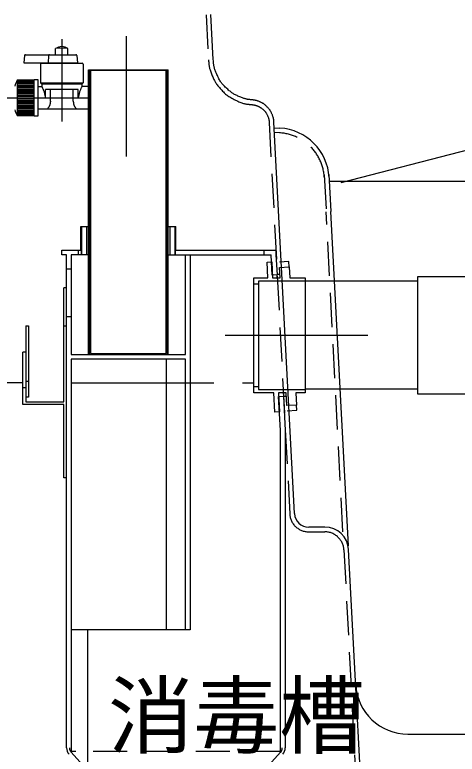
# Model space of a CAD drawing. Units: millimetres, scale not verified. Extents: x -23133 to 8910, y -6308 to 6308.
# Drawn here: x -3657 to -3192, y -2593 to -1814 of the extents above; entities that cross this region are included whole.
import ezdxf
from ezdxf.enums import TextEntityAlignment as Align

# ---------------------------------------------------------------- set-up
doc = ezdxf.new("R2010")
doc.units = ezdxf.units.MM
doc.header["$LTSCALE"] = 30
for name, pattern in [('CHAIN1', [8, 5, -1, 1, -1]), ('DASHED1', [1.8, 1.2, -0.6]), ('DOUBLE_CHAIN1', [8.8, 5, -1, 0.6, -0.6, 0.6, -1])]:
    doc.linetypes.add(name, pattern=pattern)
for name, color, linetype, lineweight in [('0-0_0E', 3, 'Continuous', 25), ('0-1_空気管', 3, 'Continuous', 25), ('0-2_09', 3, 'Continuous', 25), ('0-3_躯体', 3, 'Continuous', 25), ('0-4_製作', 3, 'Continuous', 25), ('0-5_機器', 2, 'Continuous', 25), ('0-6_文字', 3, 'Continuous', 25), ('0-A_水管', 3, 'Continuous', 25), ('0-B_0A', 3, 'Continuous', 25), ('0-D_07', 3, 'Continuous', 25)]:
    doc.layers.add(name, color=color, linetype=linetype, lineweight=lineweight)
doc.styles.add('ＭＳ ゴシック', font='')
doc.styles.get('ＭＳ ゴシック').set_extended_font_data('MS Gothic')

msp = doc.modelspace()

# ---------------------------------------------------------------- linework, layer by layer
at = {"layer": '0-0_0E'}
for p, q in [((-3178.58, -1956.16), (-3314.26, -1991.4)), ((-3326.83, -1982.59), (-3324.79, -2021.5)), ((-2622.12, -1989.93), (-3326.45, -1989.93)), ((-3351.92, -2094.72), (-3233.79, -2094.72)), ((-3233.79, -2208.72), (-3351.92, -2208.72)), ((-3243.75, -2571.93), (-2851.44, -2571.93))]:
    msp.add_line(p, q, dxfattribs=at)
at = {"layer": '0-0_0E', "linetype": 'DASHED1'}
msp.add_line((-3331.82, -1982.86), (-3329.78, -2021.76), dxfattribs=at)
at = {"layer": '0-0_0E'}
msp.add_lwpolyline([(-3180.02, -2090.43), (-3233.79, -2090.43), (-3233.79, -2213.43), (-3173.57, -2213.43)], dxfattribs=at)
msp.add_arc((-3243.75, -2516.93), 55, 183, 270, dxfattribs=at)
at = {"layer": '0-1_空気管', "linetype": 'DOUBLE_CHAIN1'}
msp.add_line((-3648.9, -2201.93), (-5836.93, -2201.93), dxfattribs=at)
at = {"layer": '0-2_09'}
for p, q in [((-3448.52, -1861.55), (-3451.16, -1814.14)), ((-3326.83, -1982.59), (-3324.79, -2021.5)), ((-3306.34, -2373.57), (-3324.79, -2021.5)), ((-3331.09, -2353.93), (-3348.14, -2353.93))]:
    msp.add_line(p, q, dxfattribs=at)
at = {"layer": '0-2_09', "linetype": 'DASHED1'}
for p, q in [((-3456.15, -1814.41), (-3453.51, -1861.81)), ((-3403.04, -1910.07), (-3402.61, -1910.23)), ((-3393.29, -1917.33), (-3393.06, -1917.67)), ((-3389.7, -1927.88), (-3368.11, -2339.98)), ((-3348.14, -2358.93), (-3331.09, -2358.93)), ((-3311.12, -2377.88), (-3291.15, -2758.93))]:
    msp.add_line(p, q, dxfattribs=at)
at = {"layer": '0-2_09'}
for points in [[(-3453.51, -1861.81), (-3453.47, -1862.72), (-3453.45, -1863.1), (-3453.42, -1863.55), (-3453.39, -1864.07), (-3453.35, -1864.64), (-3453.3, -1865.26), (-3453.24, -1865.9), (-3453.16, -1866.57), (-3453.08, -1867.24), (-3452.98, -1867.92), (-3452.86, -1868.6), (-3452.73, -1869.3), (-3452.56, -1870.03), (-3452.37, -1870.8), (-3452.15, -1871.61), (-3451.88, -1872.47), (-3451.58, -1873.41), (-3451.23, -1874.41), (-3450.85, -1875.46), (-3450.44, -1876.56), (-3450.01, -1877.66), (-3449.56, -1878.76), (-3449.11, -1879.84), (-3448.66, -1880.87), (-3448.23, -1881.83), (-3447.81, -1882.72), (-3447.39, -1883.54), (-3446.97, -1884.32), (-3446.54, -1885.07), (-3446.07, -1885.81), (-3445.56, -1886.56)], [(-3445.27, -1876.11), (-3445.74, -1875), (-3446.17, -1873.95), (-3446.55, -1872.96), (-3446.87, -1872.05), (-3447.15, -1871.18), (-3447.39, -1870.37), (-3447.59, -1869.59), (-3447.76, -1868.84), (-3447.9, -1868.11), (-3448.02, -1867.38), (-3448.12, -1866.66), (-3448.21, -1865.95), (-3448.28, -1865.25), (-3448.34, -1864.6), (-3448.38, -1863.98), (-3448.42, -1863.42), (-3448.45, -1862.94), (-3448.52, -1861.55)], [(-3438.81, -1887.46), (-3439.39, -1886.76), (-3439.94, -1886.04), (-3440.46, -1885.3), (-3440.97, -1884.52), (-3441.48, -1883.68), (-3442.01, -1882.76), (-3442.55, -1881.76), (-3443.1, -1880.69), (-3443.66, -1879.56), (-3444.22, -1878.41), (-3444.76, -1877.26), (-3445.27, -1876.11)], [(-3445.56, -1886.56), (-3445, -1887.34), (-3444.38, -1888.17), (-3443.68, -1889.07), (-3442.92, -1890.01), (-3442.12, -1890.99), (-3441.28, -1891.98), (-3440.42, -1892.97), (-3439.56, -1893.93), (-3438.71, -1894.85), (-3437.89, -1895.71), (-3437.1, -1896.5), (-3436.33, -1897.22), (-3435.57, -1897.89), (-3434.8, -1898.53), (-3434, -1899.14), (-3433.15, -1899.73), (-3432.23, -1900.33), (-3431.23, -1900.95), (-3430.14, -1901.59), (-3428.97, -1902.25), (-3427.75, -1902.92), (-3426.5, -1903.58), (-3425.23, -1904.22), (-3423.98, -1904.83), (-3422.77, -1905.4), (-3421.61, -1905.92), (-3420.53, -1906.38), (-3419.53, -1906.77), (-3418.58, -1907.12), (-3417.68, -1907.41), (-3416.83, -1907.66), (-3416, -1907.88), (-3415.19, -1908.07), (-3414.39, -1908.23), (-3413.59, -1908.37), (-3412.8, -1908.49), (-3412.04, -1908.59), (-3411.31, -1908.68), (-3410.63, -1908.76)], [(-3409.53, -1903.84), (-3410.04, -1903.79), (-3410.59, -1903.72), (-3411.17, -1903.65), (-3411.77, -1903.56), (-3412.37, -1903.46), (-3412.97, -1903.35), (-3413.58, -1903.23), (-3414.21, -1903.08), (-3414.86, -1902.91), (-3415.54, -1902.72), (-3416.27, -1902.49), (-3417.04, -1902.22), (-3417.87, -1901.92), (-3418.76, -1901.58), (-3419.7, -1901.2), (-3420.66, -1900.8), (-3421.65, -1900.37), (-3422.62, -1899.94), (-3423.57, -1899.5), (-3424.49, -1899.07), (-3425.34, -1898.64), (-3426.13, -1898.24), (-3426.85, -1897.84), (-3427.54, -1897.44), (-3428.2, -1897.02), (-3428.85, -1896.58), (-3429.51, -1896.1), (-3430.2, -1895.57), (-3430.92, -1894.98), (-3431.71, -1894.33), (-3432.53, -1893.62), (-3433.39, -1892.86), (-3434.25, -1892.07), (-3435.11, -1891.27), (-3435.95, -1890.47), (-3436.75, -1889.67), (-3437.5, -1888.91), (-3438.18, -1888.17), (-3438.81, -1887.46)], [(-3392.69, -1910.61), (-3393.19, -1910.14), (-3393.67, -1909.7), (-3394.14, -1909.29), (-3394.58, -1908.92), (-3395, -1908.58), (-3395.41, -1908.27), (-3395.82, -1907.99), (-3396.24, -1907.72), (-3396.67, -1907.47), (-3397.12, -1907.22), (-3397.61, -1906.97), (-3398.13, -1906.72), (-3398.69, -1906.47), (-3399.26, -1906.21), (-3399.84, -1905.96), (-3400.42, -1905.73), (-3400.99, -1905.5), (-3401.53, -1905.29), (-3402.04, -1905.11), (-3402.51, -1904.95), (-3402.94, -1904.81), (-3403.33, -1904.69), (-3403.7, -1904.58), (-3404.04, -1904.5), (-3404.37, -1904.42), (-3404.69, -1904.36), (-3405, -1904.31), (-3405.31, -1904.26), (-3405.61, -1904.22), (-3405.91, -1904.18), (-3406.19, -1904.15), (-3406.46, -1904.12), (-3406.7, -1904.1), (-3406.91, -1904.08), (-3407.5, -1904.02), (-3408.31, -1903.95), (-3408.66, -1903.92), (-3409.06, -1903.89), (-3409.53, -1903.84)], [(-3410.63, -1908.76), (-3410.01, -1908.82), (-3409.47, -1908.87), (-3407.94, -1909.01), (-3407.62, -1909.03), (-3407.49, -1909.04), (-3407.33, -1909.06), (-3407.16, -1909.08), (-3406.96, -1909.1), (-3406.75, -1909.12), (-3406.53, -1909.15), (-3406.3, -1909.18), (-3406.06, -1909.21), (-3405.83, -1909.25), (-3405.59, -1909.3), (-3405.35, -1909.35), (-3405.09, -1909.41), (-3404.81, -1909.49), (-3404.52, -1909.57), (-3404.19, -1909.67), (-3403.84, -1909.79), (-3403.46, -1909.92), (-3403.04, -1910.07)], [(-3402.61, -1910.23), (-3402.17, -1910.4), (-3401.73, -1910.58), (-3401.29, -1910.77), (-3400.87, -1910.95), (-3400.47, -1911.13), (-3400.1, -1911.31), (-3399.75, -1911.49), (-3399.41, -1911.68), (-3399.09, -1911.87), (-3398.77, -1912.08), (-3398.44, -1912.31), (-3398.11, -1912.56), (-3397.75, -1912.84), (-3397.37, -1913.15), (-3396.98, -1913.49), (-3396.57, -1913.85), (-3396.16, -1914.22), (-3395.75, -1914.59), (-3395.36, -1914.97), (-3394.99, -1915.34), (-3394.64, -1915.69), (-3394.32, -1916.03), (-3394.04, -1916.35), (-3393.77, -1916.67), (-3393.52, -1916.99), (-3393.29, -1917.33)], [(-3363.11, -2339.71), (-3384.71, -1927.62), (-3384.74, -1927.11), (-3384.75, -1926.89), (-3384.76, -1926.63), (-3384.78, -1926.34), (-3384.81, -1926.01), (-3384.84, -1925.67), (-3384.87, -1925.3), (-3384.92, -1924.93), (-3384.97, -1924.54), (-3385.03, -1924.16), (-3385.1, -1923.77), (-3385.19, -1923.38), (-3385.29, -1922.97), (-3385.41, -1922.54), (-3385.55, -1922.08), (-3385.72, -1921.59), (-3385.91, -1921.07), (-3386.12, -1920.51), (-3386.36, -1919.92), (-3386.62, -1919.31), (-3386.89, -1918.7), (-3387.17, -1918.08), (-3387.46, -1917.49), (-3387.74, -1916.91), (-3388.01, -1916.38), (-3388.28, -1915.89), (-3388.54, -1915.44), (-3388.8, -1915.02), (-3389.07, -1914.61), (-3389.35, -1914.22), (-3389.66, -1913.82), (-3390, -1913.42), (-3390.37, -1912.99), (-3390.79, -1912.54), (-3391.23, -1912.07), (-3391.71, -1911.58), (-3392.19, -1911.09), (-3392.69, -1910.61)], [(-3393.06, -1917.67), (-3392.83, -1918.05), (-3392.6, -1918.46), (-3392.36, -1918.9), (-3392.11, -1919.38), (-3391.86, -1919.88), (-3391.62, -1920.39), (-3391.38, -1920.9), (-3391.15, -1921.41), (-3390.94, -1921.9), (-3390.75, -1922.37), (-3390.58, -1922.81), (-3390.44, -1923.22), (-3390.31, -1923.6), (-3390.21, -1923.96), (-3390.12, -1924.31), (-3390.04, -1924.64), (-3389.98, -1924.97), (-3389.93, -1925.29), (-3389.88, -1925.61), (-3389.84, -1925.93), (-3389.81, -1926.24), (-3389.79, -1926.53), (-3389.77, -1926.8), (-3389.75, -1927.05), (-3389.74, -1927.27), (-3389.7, -1927.88)], [(-3203.15, -2758.93), (-3203.15, -2753.93), (-3286.41, -2753.93), (-3306.13, -2377.62)]]:
    msp.add_lwpolyline(points, dxfattribs=at)
at = {"layer": '0-2_09', "linetype": 'DASHED1'}
for centre, start, end in [((-3348.14, -2338.93), 183, 270), ((-3331.09, -2378.93), 3, 90)]:
    msp.add_arc(centre, 20, start, end, dxfattribs=at)
at = {"layer": '0-2_09'}
for centre, radius, start, end in [((-3348.14, -2338.93), 15, 183, 270), ((-3331.09, -2378.93), 25, 3, 90)]:
    msp.add_arc(centre, radius, start, end, dxfattribs=at)
at = {"layer": '0-3_躯体', "linetype": 'CHAIN1'}
for p, q in [((-3607.9, -1840.02), (-3607.9, -1926.91)), ((-3908.07, -1901.93), (-3578.92, -1901.93))]:
    msp.add_line(p, q, dxfattribs=at)
at = {"layer": '0-3_躯体'}
for p, q in [((-3614.4, -1856.43), (-3614.4, -1849.93)), ((-3607.9, -1849.93), (-3607.9, -1856.43)), ((-3601.4, -1856.43), (-3601.4, -1849.93)), ((-3646.24, -1856.43), (-3593.06, -1856.43)), ((-3621.74, -1857.34), (-3622.4, -1864.93)), ((-3592.06, -1857.34), (-3591.4, -1864.95)), ((-3629.4, -1865.43), (-3607.9, -1865.43)), ((-3619.9, -1865.43), (-3619.9, -1864.93)), ((-3607.9, -1864.95), (-3591.4, -1864.95)), ((-3607.9, -1865.45), (-3586.4, -1865.45)), ((-3654.9, -1883.43), (-3654.9, -1920.43)), ((-3636.9, -1883.43), (-3654.9, -1883.43)), ((-3636.9, -1883.93), (-3654.9, -1883.93)), ((-3632.9, -1882.93), (-3636.9, -1882.93)), ((-3636.9, -1920.93), (-3636.9, -1882.93)), ((-3632.9, -1920.93), (-3632.9, -1882.93)), ((-3636.9, -1885.43), (-3654.9, -1885.43)), ((-3636.9, -1886.93), (-3654.9, -1886.93)), ((-3636.9, -1888.43), (-3654.9, -1888.43)), ((-3636.9, -1889.93), (-3654.9, -1889.93)), ((-3636.9, -1891.43), (-3654.9, -1891.43)), ((-3632.9, -1889.93), (-3628.9, -1889.93)), ((-3630.4, -1886.13), (-3585.4, -1886.13)), ((-3586.9, -1887.63), (-3628.9, -1887.63)), ((-3586.9, -1887.63), (-3586.9, -1889.93)), ((-3579.98, -1889.93), (-3586.9, -1889.93)), ((-3636.9, -1892.93), (-3654.9, -1892.93)), ((-3636.9, -1894.43), (-3654.9, -1894.43)), ((-3636.9, -1895.93), (-3654.9, -1895.93)), ((-3636.9, -1897.43), (-3654.9, -1897.43)), ((-3636.9, -1898.93), (-3654.9, -1898.93)), ((-3590.67, -1892.93), (-3625.14, -1892.93)), ((-3619.9, -1905.43), (-3619.9, -1892.93)), ((-3595.9, -1905.43), (-3595.9, -1892.93)), ((-3636.9, -1900.43), (-3654.9, -1900.43)), ((-3654.9, -1901.93), (-3636.9, -1901.93)), ((-3636.9, -1903.43), (-3654.9, -1903.43)), ((-3636.9, -1904.93), (-3654.9, -1904.93)), ((-3636.9, -1906.43), (-3654.9, -1906.43)), ((-3636.9, -1907.93), (-3654.9, -1907.93)), ((-3636.9, -1909.43), (-3654.9, -1909.43)), ((-3636.9, -1910.93), (-3654.9, -1910.93)), ((-3636.9, -1912.43), (-3654.9, -1912.43)), ((-3636.9, -1913.93), (-3654.9, -1913.93)), ((-3636.9, -1915.43), (-3654.9, -1915.43)), ((-3579.9, -1913.93), (-3632.9, -1913.93)), ((-3636.9, -1916.93), (-3654.9, -1916.93)), ((-3636.9, -1918.43), (-3654.9, -1918.43)), ((-3636.9, -1919.93), (-3654.9, -1919.93)), ((-3654.9, -1920.43), (-3636.9, -1920.43)), ((-3636.9, -1920.93), (-3632.9, -1920.93))]:
    msp.add_line(p, q, dxfattribs=at)
for points in [[(-3647.24, -1857.34), (-3647.9, -1864.93), (-3607.9, -1864.93)], [(-3630.4, -1866.43), (-3630.4, -1886.13), (-3628.9, -1887.63), (-3628.9, -1889.93)], [(-3585.4, -1866.45), (-3585.4, -1886.13), (-3586.9, -1887.63)], [(-3628.9, -1889.93), (-3628.49, -1890.84), (-3628.32, -1891.22), (-3628.11, -1891.68), (-3627.88, -1892.21), (-3627.64, -1892.8), (-3627.38, -1893.44), (-3627.12, -1894.12), (-3626.87, -1894.84), (-3626.63, -1895.58), (-3626.4, -1896.33), (-3626.19, -1897.09), (-3626, -1897.84), (-3625.83, -1898.55), (-3625.68, -1899.23), (-3625.55, -1899.84), (-3625.44, -1900.38), (-3625.14, -1901.93), (-3625.14, -1892.93)], [(-3586.9, -1889.93), (-3587.32, -1890.84), (-3587.49, -1891.22), (-3587.69, -1891.68), (-3587.92, -1892.21), (-3588.17, -1892.8), (-3588.42, -1893.44), (-3588.68, -1894.12), (-3588.94, -1894.84), (-3589.18, -1895.58), (-3589.41, -1896.33), (-3589.61, -1897.09), (-3589.8, -1897.84), (-3589.97, -1898.55), (-3590.12, -1899.23), (-3590.25, -1899.84), (-3590.36, -1900.38), (-3590.67, -1901.93), (-3590.67, -1892.93)], [(-3619.9, -1905.43), (-3619.95, -1905.79), (-3619.97, -1905.92), (-3619.99, -1906.07), (-3620.01, -1906.25), (-3620.03, -1906.45), (-3620.06, -1906.66), (-3620.09, -1906.9), (-3620.12, -1907.16), (-3620.16, -1907.43), (-3620.2, -1907.73), (-3620.25, -1908.03), (-3620.3, -1908.34), (-3620.37, -1908.66), (-3620.44, -1908.98), (-3620.54, -1909.31), (-3620.64, -1909.62), (-3620.77, -1909.93), (-3620.91, -1910.23), (-3621.06, -1910.52), (-3621.21, -1910.8), (-3621.37, -1911.07), (-3621.53, -1911.32), (-3621.68, -1911.55), (-3621.83, -1911.76), (-3621.96, -1911.96), (-3622.08, -1912.13), (-3622.19, -1912.29), (-3622.29, -1912.43), (-3622.37, -1912.54), (-3622.45, -1912.65), (-3622.51, -1912.73), (-3622.68, -1912.97)], [(-3595.9, -1905.43), (-3595.86, -1905.79), (-3595.84, -1905.92), (-3595.82, -1906.07), (-3595.8, -1906.25), (-3595.77, -1906.45), (-3595.74, -1906.66), (-3595.71, -1906.9), (-3595.68, -1907.16), (-3595.65, -1907.43), (-3595.61, -1907.73), (-3595.56, -1908.03), (-3595.5, -1908.34), (-3595.44, -1908.66), (-3595.36, -1908.98), (-3595.27, -1909.31), (-3595.16, -1909.62), (-3595.04, -1909.93), (-3594.9, -1910.23), (-3594.75, -1910.52), (-3594.59, -1910.8), (-3594.44, -1911.07), (-3594.28, -1911.32), (-3594.12, -1911.55), (-3593.98, -1911.76), (-3593.85, -1911.96), (-3593.72, -1912.13), (-3593.61, -1912.29), (-3593.52, -1912.43), (-3593.43, -1912.54), (-3593.36, -1912.65), (-3593.3, -1912.73), (-3593.12, -1912.97)]]:
    msp.add_lwpolyline(points, dxfattribs=at)
for centre, radius, start, end in [((-3607.9, -1859.49), 11.56, 55.795, 124.205), ((-3611.15, -1860.24), 10.81, 72.508, 107.492), ((-3604.65, -1860.24), 10.81, 72.508, 107.492), ((-3646.24, -1857.43), 1, 90, 175), ((-3620.74, -1857.43), 1, 90, 175), ((-3593.06, -1857.43), 1, 5, 90), ((-3629.4, -1866.43), 1, 90, 180), ((-3586.4, -1866.45), 1, 0, 90), ((-3617.9, -1901.93), 41.37, 153.435, 162.44), ((-3655.15, -1884.68), 0.791, 288.435, 71.565), ((-3655.15, -1886.18), 0.791, 288.435, 71.565), ((-3655.15, -1887.68), 0.791, 288.435, 71.565), ((-3655.15, -1889.18), 0.791, 288.435, 71.565), ((-3655.15, -1890.68), 0.791, 288.435, 71.565), ((-3655.15, -1892.18), 0.791, 288.435, 71.565), ((-3655.15, -1893.68), 0.791, 288.435, 71.565), ((-3655.15, -1895.18), 0.791, 288.435, 71.565), ((-3655.15, -1896.68), 0.791, 288.435, 71.565), ((-3655.15, -1898.18), 0.791, 288.435, 71.565), ((-3655.15, -1899.68), 0.791, 288.435, 71.565), ((-3655.15, -1901.18), 0.791, 288.435, 71.565), ((-3655.15, -1902.68), 0.791, 288.435, 71.565), ((-3655.15, -1904.18), 0.791, 288.435, 71.565), ((-3655.15, -1905.68), 0.791, 288.435, 71.565), ((-3655.15, -1907.18), 0.791, 288.435, 71.565), ((-3617.9, -1901.93), 41.43, 197.56, 206.565), ((-3655.15, -1908.68), 0.791, 288.435, 71.565), ((-3655.15, -1910.18), 0.791, 288.435, 71.565), ((-3655.15, -1911.68), 0.791, 288.435, 71.565), ((-3655.15, -1913.18), 0.791, 288.435, 71.565), ((-3655.15, -1914.68), 0.791, 288.435, 71.565), ((-3655.15, -1916.18), 0.791, 288.435, 71.565), ((-3621.88, -1913.56), 1, 143.755, 201.75031), ((-3593.93, -1913.56), 1, 338.24969, 36.245), ((-3655.15, -1917.68), 0.791, 288.435, 71.565), ((-3655.15, -1919.18), 0.791, 288.435, 71.565)]:
    msp.add_arc(centre, radius, start, end, dxfattribs=at)
at = {"layer": '0-4_製作', "linetype": 'CHAIN1'}
msp.add_line((-3435.93, -2151.93), (-3267.62, -2151.93), dxfattribs=at)
at = {"layer": '0-5_機器', "color": 3, "linetype": 'CHAIN1'}
msp.add_line((-3597.9, -2201.93), (-3405.92, -2201.93), dxfattribs=at)
at = {"layer": '0-A_水管'}
for p, q in [((-3579.9, -1872.21), (-3495.9, -1872.21)), ((-3579.9, -2172.21), (-3579.9, -1872.21)), ((-3578.69, -2172.21), (-3578.69, -1872.21)), ((-3498.14, -2171.21), (-3498.14, -1873.21)), ((-3497.11, -1872.21), (-3497.11, -2172.21)), ((-3495.9, -2172.21), (-3495.9, -1872.21)), ((-3587.9, -2037.21), (-3579.9, -2037.21)), ((-3587.9, -2062.21), (-3587.9, -2037.21)), ((-3586.89, -2067.21), (-3586.89, -2037.21)), ((-3581.78, -2037.21), (-3581.78, -2067.21)), ((-3495.9, -2037.21), (-3487.9, -2037.21)), ((-3494.03, -2067.21), (-3494.03, -2037.21)), ((-3488.91, -2037.21), (-3488.91, -2067.21)), ((-3487.9, -2062.21), (-3487.9, -2037.21)), ((-3590.73, -2062.21), (-3590.73, -2067.21)), ((-3587.54, -2062.21), (-3587.54, -2067.21)), ((-3488.26, -2067.21), (-3488.26, -2062.21)), ((-3395.07, -2067.21), (-3395.07, -2062.21)), ((-3602.9, -2586.53), (-3602.9, -2067.21)), ((-3579.9, -2067.21), (-3597.9, -2067.21)), ((-3495.9, -2067.21), (-3387.6, -2067.21)), ((-3369, -2074.35), (-3378.99, -2074.88)), ((-3368.71, -2079.88), (-3369, -2074.35)), ((-3597.9, -2082.21), (-3602.9, -2082.21)), ((-3378.31, -2087.93), (-3381.51, -2087.93)), ((-3381.33, -2091.43), (-3381.5, -2088.19)), ((-3605.9, -2221.93), (-3605.9, -2101.93)), ((-3602.9, -2101.93), (-3605.9, -2101.93)), ((-3400.92, -2097.93), (-3405.92, -2097.93)), ((-3602.9, -2132.21), (-3597.9, -2132.21)), ((-3645.9, -2141.93), (-3645.9, -2221.93)), ((-3645.9, -2141.93), (-3642.9, -2141.93)), ((-3642.9, -2141.93), (-3642.9, -2216.93)), ((-3605.9, -2141.93), (-3602.9, -2141.93)), ((-3648.9, -2224.93), (-3648.9, -2169.79)), ((-3645.9, -2169.79), (-3648.9, -2169.79)), ((-3577.66, -2171.21), (-3498.14, -2171.21)), ((-3597.9, -2177.21), (-3597.9, -2591.3)), ((-3477.9, -2177.21), (-3597.9, -2177.21)), ((-3498.02, -2177.21), (-3498.02, -2462.21)), ((-3477.9, -2462.21), (-3477.9, -2177.21)), ((-3645.9, -2200.22), (-3642.9, -2200.22)), ((-3648.9, -2206.93), (-3645.9, -2206.93)), ((-3405.92, -2205.93), (-3400.92, -2205.93)), ((-3400.92, -2208.93), (-3351.92, -2208.93)), ((-3642.9, -2216.93), (-3645.9, -2216.93)), ((-3374.99, -2212.43), (-3374.8, -2215.93)), ((-3374.8, -2215.93), (-3371.6, -2215.93)), ((-3605.9, -2224.93), (-3648.9, -2224.93)), ((-3645.9, -2221.93), (-3605.9, -2221.93)), ((-3360.8, -2230.87), (-3361.09, -2225.34)), ((-3370.79, -2231.39), (-3360.8, -2230.87)), ((-3377.9, -2591.3), (-3377.9, -2252.35)), ((-3372.9, -2252.21), (-3372.9, -2586.39)), ((-3580.83, -2462.21), (-3580.83, -2602.21))]:
    msp.add_line(p, q, dxfattribs=at)
at = {"layer": '0-A_水管', "linetype": 'DASHED1'}
for p, q in [((-3378.86, -1938.72), (-3384.15, -1938.28)), ((-3331.82, -1982.86), (-3329.78, -2021.76)), ((-3312.11, -2358.93), (-3329.78, -2021.76))]:
    msp.add_line(p, q, dxfattribs=at)
at = {"layer": '0-A_水管'}
for points in [[(-3498.14, -1873.21), (-3577.66, -1873.21), (-3577.66, -2171.21)], [(-3602.9, -2067.21), (-3607.9, -2067.21), (-3607.9, -2062.21), (-3587.54, -2062.21)], [(-3488.26, -2062.21), (-3382.6, -2062.21), (-3382.6, -2067.21), (-3381.5, -2088.19)], [(-3472.9, -2067.21), (-3472.9, -2462.21), (-3597.9, -2462.21)], [(-3597.9, -2067.21), (-3597.9, -2172.21), (-3477.9, -2172.21), (-3477.9, -2067.21)], [(-3381.5, -2088.19), (-3386.49, -2088.45), (-3387.6, -2067.21)], [(-3391.14, -2091.43), (-3392.01, -2074.92), (-3387.01, -2074.66), (-3386.13, -2091.43), (-3378.12, -2091.43), (-3378.7, -2080.41), (-3368.71, -2079.88), (-3368.11, -2091.43), (-3351.92, -2091.43), (-3351.92, -2212.43)], [(-3405.92, -2212.43), (-3405.92, -2091.43), (-3391.14, -2091.43)], [(-3351.92, -2094.93), (-3400.92, -2094.93), (-3400.92, -2208.93)], [(-3383.74, -2232.71), (-3384.8, -2212.43), (-3405.92, -2212.43)], [(-3351.92, -2212.43), (-3361.77, -2212.43), (-3361.09, -2225.34), (-3371.08, -2225.86), (-3371.78, -2212.43), (-3379.79, -2212.43), (-3378.74, -2232.45), (-3383.74, -2232.71)], [(-3377.9, -2252.35), (-3379.79, -2216.27), (-3374.8, -2216.01), (-3372.9, -2252.21)], [(-3602.9, -2301.93), (-3605.9, -2301.93), (-3605.9, -2224.93)]]:
    msp.add_lwpolyline(points, dxfattribs=at)
at = {"layer": '0-A_水管', "linetype": 'DASHED1'}
msp.add_arc((-3381.59, -1988.64), 50, 3, 86.866, dxfattribs=at)
at = {"layer": '0-B_0A', "linetype": 'DASHED1'}
msp.add_line((-3377.05, -2590.23), (-3598.89, -2590.23), dxfattribs=at)
at = {"layer": '0-B_0A'}
for p, q in [((-3598.11, -2591.07), (-3582.67, -2608.22)), ((-3377.7, -2591.07), (-3393.13, -2608.22))]:
    msp.add_line(p, q, dxfattribs=at)
for centre, radius, start, end in [((-3592.9, -2586.39), 10, 180, 221.987), ((-3592.9, -2586.39), 7, 180, 221.987), ((-3382.9, -2586.39), 10, 318.013, 0)]:
    msp.add_arc(centre, radius, start, end, dxfattribs=at)
at = {"layer": '0-B_0A', "linetype": 'DASHED1'}
msp.add_arc((-3382.9, -2586.39), 7, 318.013, 0, dxfattribs=at)
at = {"layer": '0-D_07', "linetype": 'CHAIN1'}
msp.add_line((-3539.9, -1963.76), (-3539.9, -1836.91), dxfattribs=at)
at = {"layer": '0-D_07'}
msp.add_line((-3384.41, -1933.37), (-3378.58, -1933.74), dxfattribs=at)
msp.add_arc((-3381.59, -1988.64), 55, 3, 86.866, dxfattribs=at)

# ---------------------------------------------------------------- texts
at = {"layer": '0-6_文字', "color": 4, "style": 'ＭＳ ゴシック'}
msp.add_text('消毒槽', height=65.98, dxfattribs=at).set_placement((-3559.31, -2605.08), align=Align.BOTTOM_LEFT)

doc.saveas('drawing.dxf')
